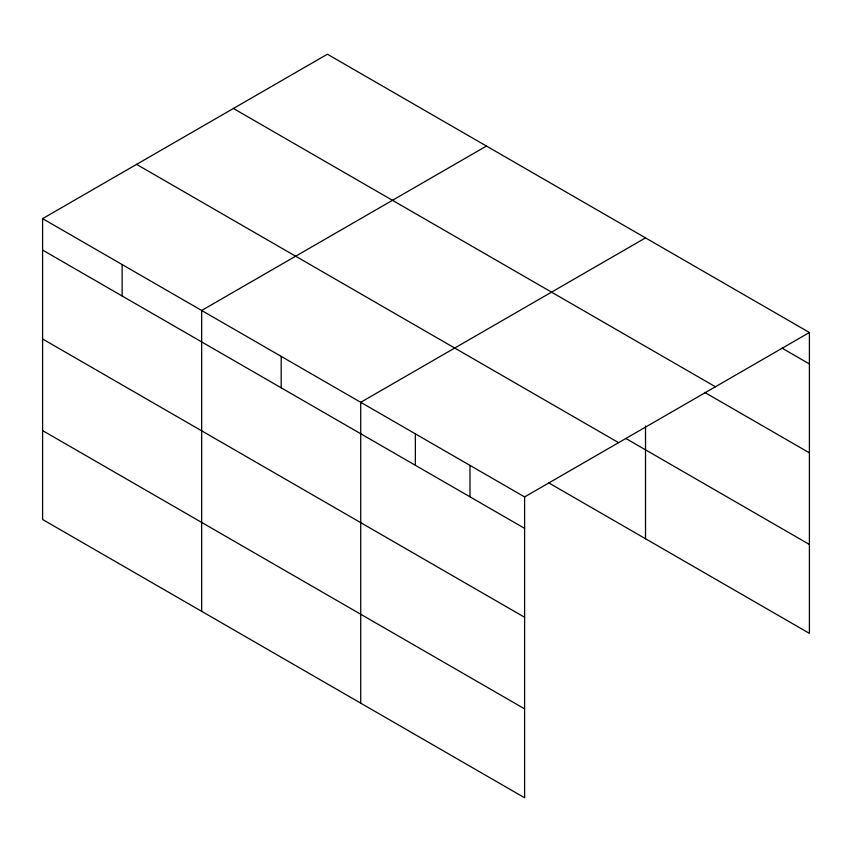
<?xml version="1.0" encoding="UTF-8"?>
<svg xmlns="http://www.w3.org/2000/svg" width="852" height="852" viewBox="0 0 852 852"><rect width="100%" height="100%" fill="white"/><g stroke="black" fill="none" stroke-linecap="round" stroke-linejoin="round"><path stroke-width="1.28" d="M524.608 617.274L524.608 496.929L42.6 218.634L42.6 519.496L524.608 797.781L524.608 617.274L42.6 338.979M548.699 482.85L809.4 633.366L809.4 332.504L327.392 54.219L42.6 218.634M486.449 146.054L201.668 310.469L201.668 611.331M645.518 237.889L360.726 402.304L360.726 703.166M524.608 496.929L809.4 332.504M782.083 348.17L809.4 363.942M233.405 108.47L715.424 386.765M704.7 392.399L809.4 452.849M625.922 438.524L809.4 544.46M136.576 164.372L618.595 442.667M42.6 250.073L524.608 528.368M42.6 430.59L524.608 708.875M645.518 425.936L645.518 538.752M469.984 465.384L469.984 496.822M415.361 433.849L415.361 465.288M281.192 356.392L281.192 387.83M122.134 264.557L122.134 295.995"/></g></svg>
